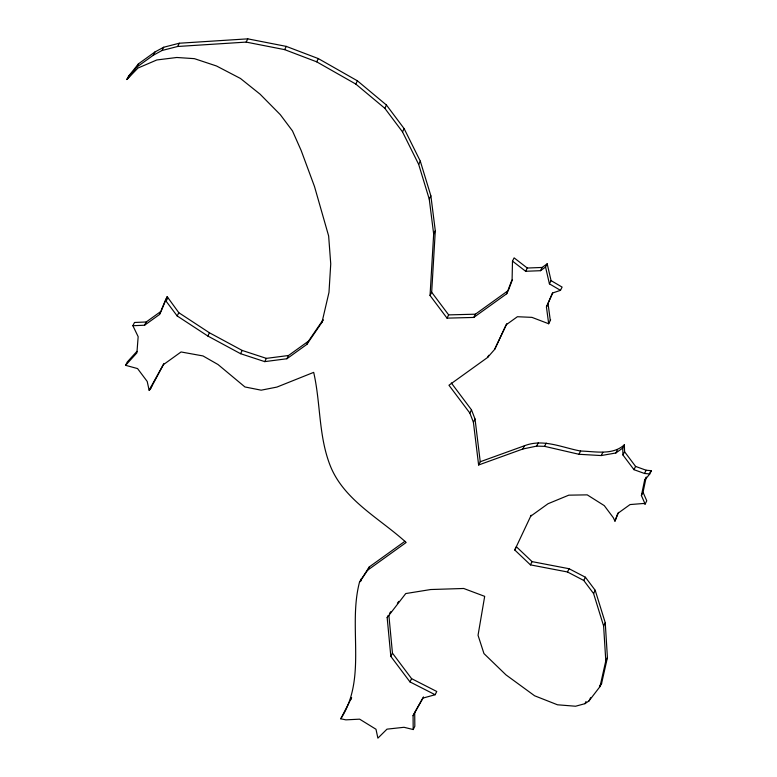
<?xml version="1.0" encoding="UTF-8"?>
<svg xmlns="http://www.w3.org/2000/svg" width="777" height="777" viewBox="0 0 777 777"><rect width="100%" height="100%" fill="white"/><g stroke="black" fill="none" stroke-linecap="round" stroke-linejoin="round"><path stroke-width="1.17" d="M551.058 280.614L562.101 287.092L560.479 290.336L549.426 283.858L551.058 280.614L547.183 263.811L542.123 267.453L527.282 268.036L514.112 257.867L512.49 261.111L512.101 279.516L506.672 293.784L473.766 317.434L447.028 318.143L430.05 295.503L433.673 234.023L429.244 199.087L418.677 164.394L402.505 131.867L384.829 108.304L355.788 84.062L316.686 61.83L284.635 49.631L246.154 42.094L177.661 46.484L162.043 50.495L153.322 55.225L136.839 67.084L126.865 79.516L128.496 76.272L138.471 63.831L154.944 51.981L163.675 47.251L179.293 43.23L247.785 38.85L286.266 46.387L318.308 58.586L357.41 80.818L386.46 105.05L404.127 128.613L420.299 161.15L430.876 195.843L435.295 230.779L431.672 292.249L430.05 295.503M404.895 541.307L369.308 566.899L359.498 582.187C347.707 627.01 367.346 678.02 340.773 718.783L345.852 719.852L359.625 719.162L375.99 729.253L377.884 738.15L386.985 729.156L404.021 727.291L413.199 729.545L414.831 726.291L414.704 712.422L423.465 696.901M360.761 581.313L361.12 578.943M646.221 477.02L643.035 492.297L646.765 500.815L645.143 504.069L641.404 495.551L644.599 480.273L645.677 478.108M388.898 615.51L392.453 653.136L411.587 678.651L436.761 691.491L435.13 694.735L409.965 681.895L390.831 656.39L387.16 617.579L405.749 593.56L430.691 589.529L463.714 588.48L484.683 596.347L478.04 635.285L483.954 653.574L505.963 674.863L534.615 695.784L557.478 704.788L575.582 706.235L584.935 703.68L588.995 700.932L599.999 686.586L605.798 660.858L607.42 657.614L605.244 622.717L595.211 590.306L585.402 577.224L569.085 568.725L532.07 561.625L516.384 546.746L514.762 549.999L530.438 564.869L567.463 571.969L583.77 580.468L593.589 593.55L603.612 625.961L605.798 660.858M599.999 686.586L601.621 683.342L607.42 657.614M322.989 319.92L308.488 341.142L288.52 355.507L266.375 358.372L242.181 350.437L209.44 332.779L178.807 312.704L167.181 296.678L165.559 299.932L166.123 301.204L177.185 315.957L207.818 336.023L240.549 353.69L264.743 361.626L286.888 358.751L306.857 344.396L322.018 322.212L328.982 292.366L330.74 263.898L328.642 235.965L314.5 186.529L301.165 150.505L292.482 130.915L280.274 114.637L260.052 94.153L240.472 78.477L216.482 65.977L194.386 58.654L176.806 57.488L156.808 59.965L137.956 68.055L126.865 79.516M530.555 516.297L548.018 503.739L568.793 495.163L587.227 494.862L604.273 505.623L613.315 517.686L614.957 521.144L617.744 513.422L630.06 504.564L643.511 503.486L645.143 504.069M618.579 512.383L614.957 521.144M512.48 279.555L508.294 290.53L475.398 314.19L473.766 317.434M359.498 582.187L367.686 570.143L406.157 542.482C379.749 518.298 343.599 500.184 330.002 465.102C318.492 435.324 320.707 403.137 313.685 372.368L276.903 387.082L261.169 390.18L244.93 386.956L218.036 364.539L202.982 355.934L181.051 351.962L163.423 364.636L150.097 389.5L149.116 390.209L147.203 381.439L137.558 368.58L125.592 365.316L136.917 352.826L138.16 336.684L132.877 325.718L144.571 325.233L159.47 314.53L165.559 299.932M161.529 310.237L167.181 296.678M624.572 451.728L635.586 466.423L646.143 470.231L651.408 470.697L649.786 473.941L644.512 473.484L633.964 469.667L622.94 454.982L624.572 451.728L624.358 444.803L622.736 448.047L615.87 452.981L601.204 455.555L578.972 454.283L544.59 446.348L536.625 446.124L522.853 448.999L478.622 464.986L473.407 422.251L469.852 413.073L448.96 385.237L487.606 357.449L494.648 349.397L506.196 324.776L517.395 316.725L531.934 317.366L548.688 323.756L546.435 306.993L552.447 293.055L560.479 290.336M546.435 306.993L552.69 293.026M550.31 320.512L548.067 303.749M506.818 323.669L494.648 349.397M514.762 549.999L531.157 515.219M136.839 67.084L138.471 63.831M153.322 55.225L154.944 51.981M162.043 50.495L163.675 47.251M177.661 46.484L179.293 43.23M246.154 42.094L247.785 38.85M132.877 325.718L134.508 322.474L146.202 321.989L161.092 311.276L159.47 314.53M144.571 325.233L146.202 321.989M125.592 365.316L127.214 362.063L136.927 351.369M284.635 49.631L286.266 46.387M166.123 301.204L167.745 297.96M177.185 315.957L178.807 312.704M149.116 390.209L163.937 363.461M150.097 389.5L151.719 386.256M316.686 61.83L318.308 58.586M207.818 336.023L209.44 332.779M355.788 84.062L357.41 80.818M240.549 353.69L242.181 350.437M384.829 108.304L386.46 105.05M264.743 361.626L266.375 358.372M286.888 358.751L288.52 355.507M402.505 131.867L404.127 128.613M306.857 344.396L308.488 341.142M322.018 322.212L323.106 320.046M418.677 164.394L420.299 161.15M429.244 199.087L430.876 195.843M433.673 234.023L435.295 230.779M447.028 318.143L448.659 314.889L475.398 314.19M367.686 570.143L369.308 566.899M506.672 293.784L507.75 291.618M512.49 261.111L525.65 271.28L527.282 268.036M487.606 357.449L488.684 355.283M525.65 271.28L540.491 270.697L542.123 267.453M469.852 413.073L471.474 409.829L451.311 382.944M540.491 270.697L545.551 267.055L547.183 263.811M473.407 422.251L475.038 419.007L471.474 409.829M387.16 617.579L388.247 615.423M340.773 718.783L351.622 697.688L350.534 699.883M548.688 323.756L550.64 319.765M478.622 464.986L480.244 461.742L475.038 419.007M390.831 656.39L392.453 653.136M522.853 448.999L524.485 445.755C543.24 438.403 562.121 447.63 580.604 451.029C595.027 451.388 612.567 455.565 624.358 444.803M409.965 681.895L411.587 678.651M536.625 446.124L538.247 442.88M544.59 446.348L546.221 443.094M413.199 729.545L413.073 715.675L414.704 712.422M578.972 454.283L580.604 451.029M530.438 564.869L532.07 561.625M601.204 455.555L602.835 452.311M615.87 452.981L617.492 449.737M567.463 571.969L569.085 568.725M633.964 469.667L635.586 466.423M583.77 580.468L585.402 577.224M644.512 473.484L646.143 470.231M641.404 495.551L643.035 492.297M593.589 593.55L595.211 590.306M603.612 625.961L605.244 622.717M584.935 703.68L586.023 701.514M588.995 700.932L590.617 697.678M413.073 715.675L423.009 698.076L435.13 694.735M599.426 686.208L601.621 683.342M389.5 613.412L390.938 611.567M397.368 603.253L398.795 601.398M649.931 472.503L651.408 470.697M644.599 480.273L649.786 473.941M128.496 76.272L134.032 70.542M480.244 461.742L524.485 445.755M431.672 292.249L448.659 314.889M545.551 267.055L549.426 283.858M622.736 448.047L622.94 454.982"/></g></svg>
